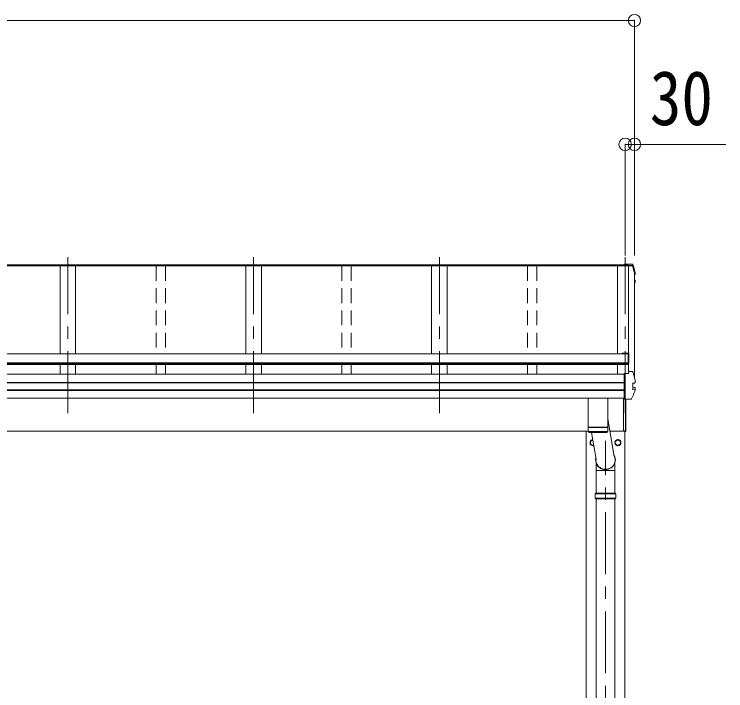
# Model space of a CAD drawing. Units: millimetres at full size, sheet at 1:40; details may follow other scales. Extents: x -11243 to 11243, y -7760 to 7760.
# Drawn here: x -4658 to -2361, y -2881 to -697 of the extents above; entities that cross this region are included whole.
import ezdxf
from ezdxf.enums import TextEntityAlignment as Align

# ---------------------------------------------------------------- set-up
doc = ezdxf.new("R2010")
doc.units = ezdxf.units.MM
doc.header["$LTSCALE"] = 40
doc.header["$PDMODE"] = 32
doc.header["$PDSIZE"] = 40
doc.linetypes.add('CHAIN1', pattern=[8, 5, -1, 1, -1])
doc.linetypes.add('DASHED1', pattern=[1.8, 1.2, -0.6])
doc.layers.add('0-3_ELV2', color=7, linetype='Continuous', lineweight=9)
doc.layers.add('0-6_OTH_LINE', color=6, linetype='Continuous', lineweight=9)
doc.styles.add('ＭＳ ゴシック', font='')
doc.styles.get('ＭＳ ゴシック').set_extended_font_data('MS Gothic')

msp = doc.modelspace()

# ---------------------------------------------------------------- linework, layer by layer
at = {"layer": '0-3_ELV2', "color": 6}
for p, q in [((-2655.41, -717.07), (-2655.41, -1476.07)), ((-2685.41, -1117.07), (-2685.41, -1476.07)), ((-2655.41, -1117.07), (-2655.41, -1476.07)), ((-2360.53, -1117.07), (-2655.41, -1117.07))]:
    msp.add_line(p, q, dxfattribs=at)
at = {"layer": '0-3_ELV2', "color": 5, "linetype": 'CHAIN1'}
for p, q in [((-4485.41, -1984.91), (-4485.41, -1480.73)), ((-3885.41, -1984.91), (-3885.41, -1480.73)), ((-3285.41, -1984.91), (-3285.41, -1480.73)), ((-2685.41, -1984.91), (-2685.41, -1480.73)), ((-2748.91, -5064.43), (-2748.91, -2073.87))]:
    msp.add_line(p, q, dxfattribs=at)
at = {"layer": '0-3_ELV2', "color": 4}
for p, q in [((-2685.41, -1508.35), (-8085.41, -1508.35)), ((-2685.41, -1509.25), (-8085.41, -1509.25)), ((-2688.41, -1506.07), (-8082.41, -1506.07)), ((-4510.41, -1509.17), (-4510.41, -1793.43)), ((-4460.41, -1509.17), (-4460.41, -1793.43)), ((-3910.41, -1509.17), (-3910.41, -1793.43)), ((-3860.41, -1509.17), (-3860.41, -1793.43)), ((-3310.41, -1509.17), (-3310.41, -1793.43)), ((-3260.41, -1509.17), (-3260.41, -1793.43)), ((-2710.41, -1509.17), (-2710.41, -1793.43)), ((-2710.41, -1509.26), (-2661.97, -1509.26)), ((-2663.41, -1504), (-2688.41, -1504)), ((-2688.41, -1508.35), (-2688.41, -1504)), ((-2688.41, -1506.52), (-2674.21, -1506.52)), ((-2685.41, -1509.02), (-2674.59, -1509.02)), ((-2675.11, -1509.26), (-2675.11, -1856.54)), ((-2674.21, -1506.52), (-2674.59, -1509.02)), ((-2674.51, -1509.26), (-2674.51, -1852.59)), ((-2674.21, -1507.61), (-2674.44, -1509.11)), ((-2674.44, -1509.11), (-2674.44, -1508.76)), ((-2674.44, -1509.11), (-2662.02, -1509.11)), ((-2674.21, -1507.61), (-2674.21, -1506.52)), ((-2662.17, -1507.61), (-2674.21, -1507.61)), ((-2663.41, -1504), (-2663.41, -1503.99)), ((-2663.41, -1504), (-2663.41, -1504)), ((-2655.41, -1532.62), (-2655.41, -1869.4)), ((-2655.41, -1535.57), (-2654.72, -1535.44)), ((-2655.41, -1535.92), (-2654.64, -1535.77)), ((-2654.15, -1537.2), (-2655.41, -1537.44)), ((-2653.1, -1535.92), (-2653.1, -1531.87)), ((-2655.41, -1555.33), (-2654.58, -1555.43)), ((-2655.41, -1559.42), (-2654.05, -1559.68)), ((-2655.41, -1560.94), (-2654.57, -1561.11)), ((-2654.58, -1555.43), (-2654.58, -1555.43)), ((-2652.99, -1560.96), (-2652.99, -1556.89)), ((-2695.31, -1791.41), (-2675.31, -1791.41)), ((-2695.31, -1791.41), (-2695.31, -1793.57)), ((-2675.31, -1793.56), (-8095.51, -1793.56)), ((-2695.31, -1792.94), (-2675.31, -1792.94)), ((-2675.31, -1827.45), (-2675.31, -1792.94)), ((-2673.31, -1793.41), (-2673.31, -1822.87)), ((-2675.31, -1822.6), (-8095.51, -1822.6)), ((-2675.31, -1824.34), (-8095.51, -1824.34)), ((-2675.31, -1827.45), (-8095.51, -1827.45)), ((-4510.41, -1827.45), (-4510.41, -1859.08)), ((-4460.41, -1827.45), (-4460.41, -1859.08)), ((-3910.41, -1827.45), (-3910.41, -1859.08)), ((-3860.41, -1827.45), (-3860.41, -1859.08)), ((-3310.41, -1827.45), (-3310.41, -1859.08)), ((-3260.41, -1827.45), (-3260.41, -1859.08)), ((-2710.41, -1827.45), (-2710.41, -1858.93)), ((-2675.31, -1822.87), (-2673.31, -1822.87)), ((-2688.41, -1859.08), (-8082.41, -1859.08)), ((-2688.41, -1857.21), (-2688.41, -1856.9)), ((-2688.41, -1858.52), (-2688.41, -1857.21)), ((-2688.41, -1938.45), (-2688.41, -1858.52)), ((-2675.16, -1856.9), (-2674.44, -1852.11)), ((-2675.15, -1856.9), (-2674.59, -1853.22)), ((-2674.59, -1856.9), (-2674.59, -1853.22)), ((-2674.44, -1851.77), (-2674.21, -1850.27)), ((-2674.44, -1851.77), (-2674.44, -1852.11)), ((-2662.17, -1850.27), (-2674.21, -1850.27)), ((-2653.1, -1885.97), (-2653.1, -1878.58)), ((-2688.41, -1885.6), (-8082.41, -1885.6)), ((-2688.41, -1886.49), (-8082.41, -1886.49)), ((-2660.98, -1888.21), (-2654.72, -1887.44)), ((-2660.98, -1888.21), (-2660.98, -1888.22)), ((-2660.41, -1888.35), (-2660.41, -1907.56)), ((-2654.05, -1902.34), (-2660.01, -1901.19)), ((-2654.72, -1887.44), (-2654.72, -1887.44)), ((-2652.99, -1911.01), (-2652.99, -1903.62)), ((-2688.41, -1909.71), (-8082.41, -1909.71)), ((-2688.41, -1911.64), (-8082.41, -1911.64)), ((-2654.58, -1909.73), (-2660.98, -1908.03)), ((-2660.98, -1908.03), (-2660.98, -1908.03)), ((-2654.58, -1909.73), (-2654.58, -1909.73)), ((-2688.41, -1936.67), (-8082.41, -1936.67)), ((-2690.41, -1936.67), (-2690.41, -2041.51)), ((-2688.41, -1939.31), (-2688.41, -1938.45)), ((-2688.41, -1939.31), (-2667.77, -1939.31)), ((-2683.91, -2043.9), (-2683.91, -1939.31)), ((-2683.41, -2043.51), (-2683.41, -1939.31)), ((-2804.71, -2042.91), (-8085.41, -2042.91)), ((-2811.41, -4897.91), (-2811.41, -2042.91)), ((-2685.41, -2042.91), (-2734.18, -2042.91)), ((-2685.41, -2041.51), (-2690.41, -2041.51)), ((-2686.41, -2042.91), (-2686.41, -4897.91)), ((-2685.41, -2044.01), (-2685.41, -2041.51)), ((-2683.91, -2043.9), (-2683.91, -2043.91)), ((-2683.91, -2043.91), (-2683.91, -2043.97)), ((-2797.51, -2079.66), (-2797.41, -2079.66)), ((-2797.51, -2080.16), (-2797.41, -2080.16)), ((-2717.51, -2079.66), (-2717.41, -2079.66)), ((-2717.51, -2080.16), (-2717.41, -2080.16))]:
    msp.add_line(p, q, dxfattribs=at)
at = {"layer": '0-3_ELV2', "color": 4, "linetype": 'DASHED1'}
for p, q in [((-4200.41, -1509.17), (-4200.41, -1793.56)), ((-4170.41, -1509.17), (-4170.41, -1793.56)), ((-3600.41, -1509.17), (-3600.41, -1793.56)), ((-3570.41, -1509.17), (-3570.41, -1793.56)), ((-3000.41, -1509.17), (-3000.41, -1793.56)), ((-2970.41, -1509.17), (-2970.41, -1793.56)), ((-4200.41, -1827.45), (-4200.41, -1859.08)), ((-4170.41, -1827.45), (-4170.41, -1859.08)), ((-3600.41, -1827.45), (-3600.41, -1859.08)), ((-3570.41, -1827.45), (-3570.41, -1859.08)), ((-3000.41, -1827.45), (-3000.41, -1859.08)), ((-2970.41, -1827.45), (-2970.41, -1859.08))]:
    msp.add_line(p, q, dxfattribs=at)
at = {"layer": '0-3_ELV2'}
for p, q in [((-2804.91, -2030.21), (-2804.91, -1936.67)), ((-2740.91, -1936.67), (-2740.91, -2030.21)), ((-2740.91, -2003.03), (-2720.48, -2124.07)), ((-2804.91, -2030.21), (-2740.91, -2030.21)), ((-2804.91, -2031.21), (-2740.91, -2031.21)), ((-2804.68, -2044.27), (-2804.91, -2031.21)), ((-2741.14, -2044.21), (-2804.68, -2044.21)), ((-2800.41, -2030.21), (-2800.39, -2031.21)), ((-2745.41, -2030.21), (-2745.43, -2031.21)), ((-2740.91, -2031.21), (-2741.14, -2044.27)), ((-2801.68, -2047.21), (-2744.14, -2047.21)), ((-2779.55, -2132.68), (-2794.63, -2047.21)), ((-2718.76, -2169.63), (-2718.76, -2145.83)), ((-2778.76, -2242.91), (-2778.76, -2169.63)), ((-2751.59, -2169.97), (-2752.73, -2166.85)), ((-2746, -2169.34), (-2751.82, -2169.34)), ((-2746.23, -2169.97), (-2751.59, -2169.97)), ((-2746.23, -2169.97), (-2745.09, -2166.85)), ((-2718.76, -2169.63), (-2746.1, -2169.63)), ((-2719.06, -2242.91), (-2719.06, -2169.63)), ((-2781.91, -2244.91), (-2780.91, -2242.91)), ((-2781.91, -2244.91), (-2715.91, -2244.91)), ((-2781.91, -2258.91), (-2781.91, -2244.91)), ((-2780.91, -2242.91), (-2716.91, -2242.91)), ((-2715.91, -2244.91), (-2716.91, -2242.91)), ((-2715.91, -2258.91), (-2715.91, -2244.91)), ((-2781.91, -2258.91), (-2715.91, -2258.91)), ((-2781.91, -2258.91), (-2780.91, -2260.91)), ((-2716.91, -2260.91), (-2780.91, -2260.91)), ((-2778.76, -3150.41), (-2778.76, -2260.91)), ((-2719.06, -3150.41), (-2719.06, -2260.91)), ((-2715.91, -2258.91), (-2716.91, -2260.91))]:
    msp.add_line(p, q, dxfattribs=at)
at = {"layer": '0-3_ELV2', "color": 4}
for points in [[(-2688.41, -1508.02), (-2685.41, -1508.02), (-2685.41, -1509.02)], [(-2660.55, -1505.27), (-2660.67, -1504.97), (-2660.84, -1504.71), (-2661.06, -1504.48), (-2661.32, -1504.3), (-2661.59, -1504.17), (-2661.86, -1504.09), (-2662.09, -1504.05), (-2662.32, -1504.03), (-2662.58, -1504.01), (-2662.86, -1504), (-2663.17, -1503.99), (-2663.49, -1503.99)], [(-2653.13, -1531.56), (-2655.46, -1522.71), (-2657.92, -1513.94), (-2660.54, -1505.28)], [(-2653.13, -1531.57), (-2653.1, -1531.82), (-2653.1, -1531.87)], [(-2655.41, -1567.16), (-2654.49, -1564.92), (-2653.09, -1561.44)], [(-2688.41, -1856.9), (-2674.21, -1856.9), (-2674.21, -1850.27)], [(-2653.13, -1878.27), (-2653.1, -1878.53), (-2653.1, -1878.58)], [(-2660.98, -1888.22), (-2661.06, -1888.24), (-2661.14, -1888.29), (-2661.2, -1888.37), (-2661.25, -1888.46), (-2661.28, -1888.57), (-2661.29, -1888.69)], [(-2660.41, -1888.35), (-2660.4, -1888.23), (-2660.36, -1888.14)], [(-2654.72, -1887.44), (-2654.49, -1887.37), (-2654.29, -1887.23), (-2654.12, -1887), (-2654, -1886.73), (-2653.93, -1886.42), (-2653.92, -1886.09), (-2653.97, -1885.77)], [(-2654.64, -1887.43), (-2654.36, -1887.35), (-2654.12, -1887.28), (-2653.88, -1887.18), (-2653.61, -1887.01), (-2653.35, -1886.74), (-2653.17, -1886.39), (-2653.11, -1886.01)], [(-2653.1, -1886.01), (-2653.1, -1885.92), (-2653.13, -1885.66)], [(-2653.09, -1911.49), (-2655.94, -1918.31), (-2658.89, -1925.04), (-2661.93, -1931.69), (-2665.05, -1938.25)], [(-2660.98, -1908.03), (-2661.06, -1907.99), (-2661.14, -1907.93), (-2661.2, -1907.85), (-2661.25, -1907.75), (-2661.28, -1907.63), (-2661.29, -1907.51)], [(-2653.89, -1911.71), (-2653.8, -1911.38), (-2653.77, -1911.02), (-2653.82, -1910.66), (-2653.93, -1910.33), (-2654.11, -1910.05), (-2654.33, -1909.85), (-2654.58, -1909.73)], [(-2653.1, -1911.51), (-2653.03, -1911.35), (-2652.99, -1911.17), (-2653, -1911)], [(-2667.74, -1939.31), (-2667.36, -1939.31), (-2667.01, -1939.3), (-2666.7, -1939.28), (-2666.42, -1939.25), (-2666.11, -1939.18), (-2665.78, -1939.03), (-2665.47, -1938.82), (-2665.21, -1938.54), (-2665.04, -1938.2)], [(-2683.91, -2044.01), (-2683.91, -2044.01), (-2685.41, -2044.01)], [(-2683.91, -2043.97), (-2683.9, -2044), (-2683.91, -2044.01)], [(-2787.29, -2088.79), (-2788.91, -2089.72), (-2797.41, -2084.81), (-2797.41, -2075), (-2790.44, -2070.97)]]:
    msp.add_lwpolyline(points, dxfattribs=at)
msp.add_lwpolyline([(-2708.91, -2070.09), (-2700.41, -2075), (-2700.41, -2084.81), (-2708.91, -2089.72), (-2717.41, -2084.81), (-2717.41, -2075)], close=True, dxfattribs=at)
at = {"layer": '0-3_ELV2'}
msp.add_lwpolyline([(-2751.72, -2169.63), (-2779.06, -2169.63), (-2779.06, -2145.83)], dxfattribs=at)
at = {"layer": '0-3_ELV2', "color": 4}
for radius in [10, 8.5]:
    msp.add_circle((-2708.91, -2079.91), radius, dxfattribs=at)
for centre, radius, start, end in [((-2662.17, -1509.31), 1.7, 17.09071, 90.04324), ((-3138.42, -1655.27), 498.32, 13.87531, 17.05651), ((-3138.42, -1655.27), 499.82, 13.85121, 17.03953), ((-2654.39, -1535.92), 1.3, 280.89642, 13.7954), ((-3117.74, -1376.04), 498.64, 337.99835, 338.21754), ((-3117.74, -1376.39), 498.64, 337.99835, 338.25759), ((-2654.29, -1560.96), 1.3, 338.33785, 79.1132), ((-2654.29, -1556.9), 1.3, 0.0377, 79.0995), ((-2675.31, -1793.41), 2, 0, 90), ((-2662.17, -1851.97), 1.7, 17.09071, 90.04324), ((-3138.42, -1997.93), 499.82, 13.85121, 17.03953), ((-2659.91, -1900.7), 0.499, 180.05239, 259.08482), ((-2654.29, -1903.62), 1.3, 0.0377, 79.0995), ((-2696.06, -2028.84), 12.15, 359.0404, 0.9596), ((-2683.91, -2043.51), 0.5, 270.5, 0), ((-2788.91, -2079.91), 10, 99.72185, 280.27854), ((-2788.91, -2079.91), 8.6, 171.25399, 178.33419), ((-2788.91, -2079.91), 8.6, 181.66581, 188.74601), ((-2788.91, -2079.91), 8.5, 99.67273, 280.32766), ((-2788.91, -2079.91), 8.6, 111.25399, 128.74601), ((-2788.91, -2079.91), 8.6, 231.25399, 248.74601), ((-2708.91, -2079.91), 8.6, 171.25399, 178.33419), ((-2708.91, -2079.91), 8.6, 181.66581, 188.74601), ((-2708.91, -2079.91), 8.6, 111.25399, 128.74601), ((-2708.91, -2079.91), 8.6, 231.25399, 248.74601), ((-2708.91, -2079.91), 8.6, 51.25399, 68.74601), ((-2708.91, -2079.91), 8.6, 291.25399, 308.74601), ((-2708.91, -2079.91), 8.6, 351.25399, 8.74601)]:
    msp.add_arc(centre, radius, start, end, dxfattribs=at)
at = {"layer": '0-3_ELV2'}
for centre, start, end in [((-2801.68, -2044.21), 181, 270), ((-2744.14, -2044.21), 269.95168, 359)]:
    msp.add_arc(centre, 3, start, end, dxfattribs=at)
for major_axis, ratio, start_param, end_param in [((31.85, 0), 0.984694, 2.9335503, 6.7858594), ((30.8, 0), 0.983336, 3.0411421, 6.6778673)]:
    msp.add_ellipse((-2748.91, -2135.72), major_axis=major_axis, ratio=ratio, start_param=start_param, end_param=end_param, dxfattribs=at)
at = {"layer": '0-3_ELV2', "color": 6}
for p in [(-2655.41, -717.07), (-2685.41, -1117.07), (-2655.41, -1117.07)]:
    msp.add_point(p, dxfattribs=at)
at = {"layer": '0-6_OTH_LINE'}
for p, q in [((-8115.41, -717.07), (-2655.41, -717.07)), ((-2655.41, -1117.07), (-2685.41, -1117.07))]:
    msp.add_line(p, q, dxfattribs=at)

# ---------------------------------------------------------------- texts
at = {"layer": '0-3_ELV2', "style": 'ＭＳ ゴシック', "width": 0.85}
msp.add_text('30', height=176, dxfattribs=at).set_placement((-2605.72, -1107.86), align=Align.BOTTOM_LEFT)

doc.saveas('drawing.dxf')
